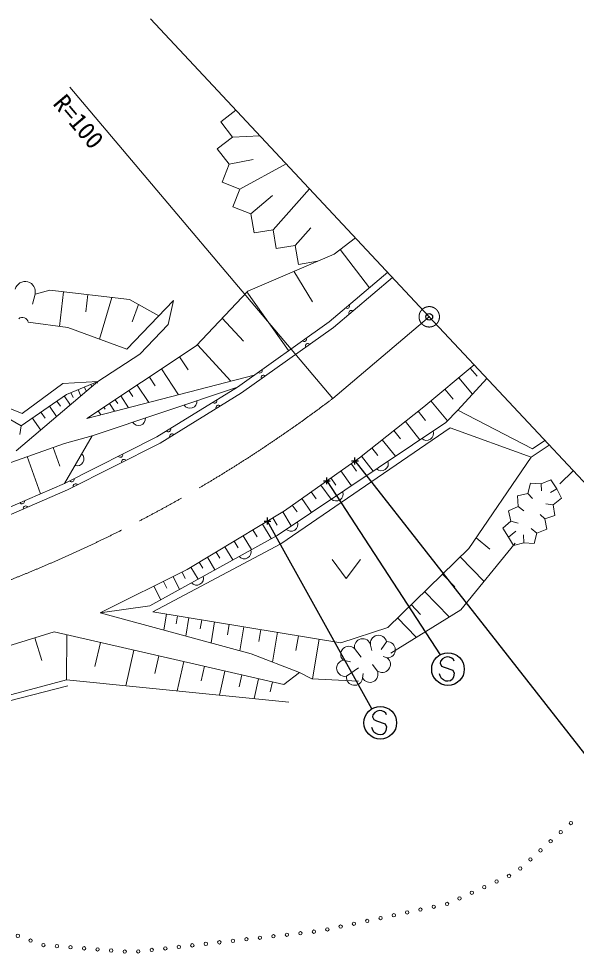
# Model space of a CAD drawing. Units: millimetres, scale not verified. Extents: x 40000 to 680000, y 20000 to 380000.
# Drawn here: x 517518 to 558522, y 264045 to 332728 of the extents above; entities that cross this region are included whole.
import ezdxf
from ezdxf.enums import TextEntityAlignment as Align

# ---------------------------------------------------------------- set-up
doc = ezdxf.new("R2010")
doc.units = ezdxf.units.MM
doc.header["$LTSCALE"] = 1000
doc.header["$PDMODE"] = 32
doc.header["$PDSIZE"] = 500
doc.linetypes.add('CHAIN', pattern=[18.5, 12, -1.5, 3.5, -1.5])
for name, color, linetype, lineweight in [('M-BMK', 2, 'CHAIN', 13), ('M-BMK-OTRS', 5, 'Continuous', 25), ('M-STR-HTXT', 7, 'Continuous', 13), ('M-STR-STRC', 7, 'Continuous', 25), ('M-WORK', 1, 'Continuous', 13)]:
    doc.layers.add(name, color=color, linetype=linetype, lineweight=lineweight)
doc.layers.add('M-OTRS', color=6, linetype='Continuous')
doc.styles.add('ＭＳ ゴシック', font='')
doc.styles.get('ＭＳ ゴシック').set_extended_font_data('MS Gothic')

# ---------------------------------------------------------------- blocks, each defined once
blk = doc.blocks.new('plus')
at = {"color": 0, "linetype": 'Continuous', "lineweight": -2}
for p, q in [((-1.25, 0), (1.25, 0)), ((0, -1.25), (0, 1.25))]:
    blk.add_line(p, q, dxfattribs=at)

msp = doc.modelspace()

# ---------------------------------------------------------------- linework, layer by layer
at = {"layer": 'M-BMK'}
msp.add_line((547708, 310820), (540624, 304825), dxfattribs=at)
msp.add_circle((547708, 310820), 750, dxfattribs=at)
msp.add_arc((480208, 384511), 100000, 289.78555, 307.16884, dxfattribs=at)
at = {"layer": 'M-BMK-OTRS'}
for p, q in [((527213, 332728), (547708, 310820)), ((547708, 310820), (568202, 288911))]:
    msp.add_line(p, q, dxfattribs=at)
at = {"layer": 'M-OTRS'}
msp.add_point((547708, 310820), dxfattribs=at)
at = {"layer": 'M-STR-HTXT'}
msp.add_line((540624, 304825), (521270, 327692), dxfattribs=at)
at = {"layer": 'M-STR-STRC'}
for p, q in [((542246, 300224), (565515, 270551)), ((540178, 298763), (548512, 285984)), ((543478, 282008), (535818, 295811)), ((548848, 285791), (548691, 285680)), ((549048, 285832), (548848, 285791)), ((549187, 285812), (549048, 285832)), ((549360, 285725), (549187, 285812)), ((549492, 285636), (549360, 285725)), ((548537, 285514), (548518, 285377)), ((548518, 285377), (548620, 285158)), ((548691, 285680), (548537, 285514)), ((548620, 285158), (548802, 285070)), ((548802, 285070), (549440, 284844)), ((549533, 285502), (549492, 285636)), ((548520, 284448), (548474, 284579)), ((548621, 284234), (548520, 284448)), ((549501, 284364), (549416, 284185)), ((549440, 284844), (549537, 284637)), ((549537, 284637), (549501, 284364)), ((548745, 284146), (548621, 284234)), ((548921, 284056), (548745, 284146)), ((549065, 284036), (548921, 284056)), ((549266, 284070), (549065, 284036)), ((549416, 284185), (549266, 284070)), ((543714, 281737), (543560, 281571)), ((543872, 281849), (543714, 281737)), ((544071, 281889), (543872, 281849)), ((544210, 281869), (544071, 281889)), ((544383, 281782), (544210, 281869)), ((544515, 281693), (544383, 281782)), ((544556, 281559), (544515, 281693)), ((543560, 281571), (543541, 281435)), ((543541, 281435), (543644, 281216)), ((543644, 281216), (543825, 281128)), ((543825, 281128), (544464, 280902)), ((543544, 280505), (543497, 280637)), ((543645, 280292), (543544, 280505)), ((543769, 280204), (543645, 280292)), ((544439, 280243), (544289, 280128)), ((544524, 280422), (544439, 280243)), ((544464, 280902), (544560, 280695)), ((544560, 280695), (544524, 280422)), ((543944, 280113), (543769, 280204)), ((544088, 280093), (543944, 280113)), ((544289, 280128), (544088, 280093))]:
    msp.add_line(p, q, dxfattribs=at)
for centre in [(549086, 284930), (544109, 280987)]:
    msp.add_circle(centre, 1200, dxfattribs=at)
at = {"layer": 'M-WORK'}
for p, q in [((532375, 325146), (533494, 326011)), ((533239, 324027), (532375, 325146)), ((532120, 323162), (533239, 324027)), ((533239, 324027), (535260, 324126)), ((532985, 322043), (532120, 323162)), ((534754, 322378), (532985, 322043)), ((532470, 320726), (532985, 322043)), ((537199, 322053), (533788, 320211)), ((533788, 320211), (532470, 320726)), ((533273, 318894), (533788, 320211)), ((538914, 320220), (536222, 317223)), ((534590, 318380), (536184, 319728)), ((534590, 318380), (533273, 318894)), ((534828, 316985), (534590, 318380)), ((538999, 317359), (537854, 316066)), ((536222, 317223), (534828, 316985)), ((536460, 315829), (536222, 317223)), ((537854, 316066), (536460, 315829)), ((538091, 314672), (537854, 316066)), ((540709, 315434), (542277, 316625)), ((534360, 312713), (540709, 315434)), ((541159, 315776), (543304, 312951)), ((539485, 314910), (538091, 314672)), ((537755, 314168), (539133, 311914)), ((520814, 312661), (520518, 310117)), ((530576, 308679), (534360, 312713)), ((534302, 312651), (537364, 308334)), ((518719, 312472), (518529, 311746)), ((522595, 312454), (522447, 311182)), ((524376, 312246), (523455, 309180)), ((526318, 311733), (525852, 310462)), ((532480, 310709), (534044, 309029)), ((522524, 303347), (530576, 308679)), ((530659, 308767), (533110, 306082)), ((529350, 307867), (529978, 306919)), ((547306, 304204), (551007, 307293)), ((550717, 307051), (551221, 306448)), ((534824, 306525), (522524, 303347)), ((527128, 306396), (527551, 305756)), ((528023, 306988), (529278, 305092)), ((549873, 306346), (550880, 305140)), ((517341, 300968), (523345, 306057)), ((520765, 305916), (517763, 303712)), ((523345, 306057), (520765, 305916)), ((521023, 305119), (523345, 306057)), ((522351, 305656), (522449, 305415)), ((522815, 305843), (522886, 305668)), ((523279, 306030), (523314, 305943)), ((526233, 305803), (527079, 304524)), ((549798, 303958), (551951, 306283)), ((517692, 302820), (521023, 305119)), ((520858, 305005), (521318, 304339)), ((521362, 305256), (521514, 304881)), ((521888, 305468), (522082, 304987)), ((525025, 305003), (525596, 304141)), ((525629, 305403), (525914, 304972)), ((548853, 305495), (549461, 304767)), ((514784, 304486), (517692, 302820)), ((517763, 303712), (515136, 304767)), ((520316, 304631), (520583, 304244)), ((524191, 304451), (524572, 303876)), ((524608, 304727), (524799, 304440)), ((547833, 304644), (549049, 303187)), ((519145, 303823), (519455, 303373)), ((519774, 304257), (520308, 303483)), ((523358, 303899), (523548, 303612)), ((523774, 304175), (523870, 304032)), ((542568, 300451), (547306, 304204)), ((546898, 303881), (547433, 303206)), ((549798, 303958), (548922, 303051)), ((555302, 301112), (549798, 303958)), ((518515, 303388), (519136, 302489)), ((545953, 303132), (547023, 301781)), ((517692, 302820), (517605, 302166)), ((549241, 302653), (536796, 294142)), ((545103, 302459), (545584, 301852)), ((555198, 300510), (549241, 302653)), ((516190, 299848), (520897, 301521)), ((520897, 301521), (522914, 302084)), ((544253, 301786), (545215, 300572)), ((556207, 301734), (555302, 301112)), ((520059, 301223), (520545, 299856)), ((543489, 301181), (543921, 300636)), ((555198, 300510), (556532, 301387)), ((518145, 300543), (519117, 297809)), ((537056, 296558), (542568, 300451)), ((542726, 300576), (543590, 299485)), ((550609, 293791), (555198, 300510)), ((541213, 299494), (541979, 298408)), ((541972, 300031), (542356, 299488)), ((557321, 298544), (558298, 299498)), ((540479, 298976), (540849, 298451)), ((555938, 298537), (556660, 298833)), ((556660, 298833), (557082, 298176)), ((539745, 298457), (540486, 297409)), ((554964, 297835), (555159, 298591)), ((555159, 298591), (555938, 298537)), ((555938, 298537), (555974, 298040)), ((557082, 298176), (556622, 297917)), ((557082, 298176), (557445, 297484)), ((538329, 297457), (539043, 296445)), ((539037, 297957), (539394, 297451)), ((554204, 297656), (554964, 297835)), ((554243, 296876), (554204, 297656)), ((554964, 297835), (555307, 297470)), ((557445, 297484), (556830, 297002)), ((537639, 296969), (537987, 296477)), ((553526, 296565), (554243, 296876)), ((554243, 296876), (554661, 296565)), ((556830, 297002), (556286, 297084)), ((556830, 297002), (556946, 296230)), ((529902, 292242), (537056, 296558)), ((536197, 296040), (536519, 295506)), ((536944, 296490), (537567, 295457)), ((553703, 295804), (553526, 296565)), ((556207, 295977), (555856, 296283)), ((556946, 296230), (556207, 295977)), ((535450, 295589), (536094, 294522)), ((553128, 295276), (553703, 295804)), ((554239, 295663), (553703, 295804)), ((556207, 295977), (556348, 295209)), ((534030, 294732), (534642, 293718)), ((534740, 295161), (535046, 294654)), ((553543, 294615), (553128, 295276)), ((554083, 295076), (553543, 294615)), ((554651, 294220), (554628, 294803)), ((555618, 294931), (555209, 295265)), ((555618, 294931), (555431, 294173)), ((556348, 295209), (555618, 294931)), ((536796, 294142), (527389, 289147)), ((533356, 294325), (533646, 293844)), ((550039, 289297), (554026, 294176)), ((551149, 294585), (552151, 293751)), ((553899, 294010), (553543, 294615)), ((554651, 294220), (553899, 294010)), ((555431, 294173), (554651, 294220)), ((532040, 293532), (532316, 293074)), ((532681, 293918), (533263, 292955)), ((544651, 287997), (550609, 293791)), ((530790, 292777), (531052, 292342)), ((531399, 293145), (531952, 292229)), ((540558, 292979), (541608, 291579)), ((541608, 291579), (542658, 292979)), ((549982, 293181), (551738, 291376)), ((523519, 289069), (529902, 292242)), ((529532, 292058), (529767, 291585)), ((530181, 292410), (530706, 291540)), ((548674, 291909), (549583, 290975)), ((528165, 291379), (528416, 290875)), ((528870, 291729), (529340, 290784)), ((527460, 291028), (527961, 290021)), ((547366, 290637), (549183, 288768)), ((523519, 289069), (527157, 289576)), ((544879, 286107), (550039, 289297)), ((546367, 289666), (547061, 288952)), ((523519, 289069), (534617, 286056)), ((527389, 289147), (541203, 286872)), ((528376, 288984), (528181, 287803)), ((529202, 288848), (529105, 288258)), ((530029, 288712), (529807, 287362)), ((530974, 288556), (530863, 287881)), ((545368, 288695), (546756, 287268)), ((531919, 288401), (531665, 286857)), ((532999, 288223), (532872, 287451)), ((534079, 288045), (533789, 286281)), ((535314, 287842), (535169, 286959)), ((541203, 286872), (544651, 287997)), ((506184, 283336), (520140, 287675)), ((518707, 287230), (519224, 285568)), ((520140, 287675), (537015, 283793)), ((521052, 287465), (521042, 284145)), ((536549, 287638), (536188, 285448)), ((538082, 287386), (537902, 286291)), ((539615, 287133), (539134, 284213)), ((523525, 286896), (523119, 285130)), ((542211, 286448), (542714, 285817)), ((543393, 286693), (543477, 286301)), ((544566, 286945), (544178, 286371)), ((525998, 286327), (525396, 283708)), ((527832, 285906), (527531, 284596)), ((534617, 286056), (538164, 284685)), ((544625, 285753), (544314, 285851)), ((529666, 285484), (529170, 283329)), ((531174, 285137), (530926, 284059)), ((541376, 285586), (541914, 285460)), ((543881, 284811), (543531, 285264)), ((532682, 284790), (532275, 283017)), ((533923, 284504), (533720, 283618)), ((537015, 283793), (538164, 284685)), ((538164, 284685), (539067, 284216)), ((541620, 284411), (542518, 285017)), ((542811, 284266), (542853, 284608)), ((506346, 280246), (521042, 284145)), ((537390, 282503), (521042, 284145)), ((535164, 284219), (534829, 282760)), ((536185, 283984), (536018, 283255)), ((539067, 284216), (542501, 284049))]:
    msp.add_line(p, q, dxfattribs=at)
for points in [[(475430, 289650), (478260, 290462), (483862, 288916), (489270, 288611), (494459, 290185), (502390, 291984), (508445, 293727), (514512, 295827), (520876, 298565), (527667, 301988), (533606, 305658), (540338, 310451), (544672, 314104)], [(475573, 289150), (478263, 289921), (483777, 288400), (489333, 288087), (494592, 289682), (502520, 291480), (508602, 293231), (514700, 295342), (521096, 298094), (527921, 301534), (533894, 305224), (540657, 310040), (545007, 313707)], [(518719, 312472), (519821, 312777), (525661, 312097), (527822, 310899)], [(523345, 306057), (526435, 308086), (528499, 310244), (528898, 312026), (525473, 308438), (521134, 310033), (518226, 310431)], [(520876, 298565), (522914, 302084), (533606, 305658)], [(527157, 289576), (536523, 294759), (548922, 303051)], [(493537, 277556), (506417, 279917), (521123, 283694)]]:
    msp.add_lwpolyline(points, dxfattribs=at)
for centre in [(558126, 273612), (557381, 272945), (556635, 272279), (555890, 271612), (555144, 270946), (554399, 270279), (552663, 269321), (553574, 269735), (550842, 268495), (551753, 268908), (549931, 268081), (547062, 267259), (548040, 267467), (549019, 267675), (543150, 266427), (544128, 266635), (545106, 266843), (546084, 267051), (540215, 265803), (541194, 266011), (542172, 266219), (517458, 265330), (534262, 265075), (535256, 265187), (536250, 265298), (537244, 265410), (538237, 265521), (539231, 265633), (518395, 264979), (519336, 264650), (520333, 264570), (521330, 264490), (522327, 264410), (523323, 264330), (528300, 264406), (529294, 264517), (530287, 264629), (531281, 264741), (532275, 264852), (533269, 264964), (524320, 264250), (525317, 264170), (526312, 264183), (527306, 264294)]:
    msp.add_circle(centre, 125, dxfattribs=at)
for centre, radius, start, end in [((517993, 312662), 750, 345.34304, 165.34304), ((541676, 311615), 177, 228.92115, 31.32633), ((541966, 311108), 177, 48.92115, 211.32633), ((517789, 310319), 452, 14.46396, 126.75391), ((538508, 309182), 177, 224.25355, 26.65873), ((538790, 308678), 177, 44.25355, 206.65873), ((535250, 306862), 177, 224.25355, 26.65873), ((535532, 306357), 177, 44.25355, 206.65873), ((530121, 304611), 512, 211.16305, 5.80229), ((531922, 304649), 177, 220.50523, 22.91041), ((532199, 304145), 177, 40.50523, 202.91041), ((526327, 303343), 512, 211.16305, 5.80229), ((528520, 302547), 177, 220.50523, 22.91041), ((528796, 302043), 177, 40.50523, 202.91041), ((547512, 302244), 512, 226.45409, 21.09332), ((521797, 300381), 512, 252.59663, 47.23587), ((524993, 300671), 177, 215.54593, 17.95111), ((525265, 300165), 177, 35.54593, 197.95111), ((544187, 300020), 512, 226.45409, 21.09332), ((521421, 298871), 177, 215.54593, 17.95111), ((521693, 298365), 177, 35.54593, 197.95111), ((540862, 297796), 512, 226.45409, 21.09332), ((517764, 297256), 177, 212.08048, 14.48566), ((518034, 296747), 177, 32.08048, 194.48566), ((537537, 295573), 512, 226.45409, 21.09332), ((534102, 293548), 512, 221.64151, 16.28074), ((530602, 291611), 512, 221.64151, 16.28074), ((542806, 286566), 600, 12.15456, 192.15456), ((543979, 286819), 600, 12.15456, 192.15456), ((541798, 286013), 600, 45.32921, 225.32921), ((544613, 286353), 600, 271.11486, 91.11486), ((544253, 285282), 600, 231.7116, 51.7116), ((541498, 284998), 600, 101.75179, 281.75179), ((542216, 284338), 600, 173.03814, 353.03814), ((543340, 284552), 600, 205.57734, 25.57734)]:
    msp.add_arc(centre, radius, start, end, dxfattribs=at)

# ---------------------------------------------------------------- block references
at = {"layer": 'M-STR-STRC', "xscale": 200, "yscale": 200}
for p in [(542246, 300224), (540178, 298763), (535818, 295811)]:
    msp.add_blockref('plus', p, dxfattribs=at)

# ---------------------------------------------------------------- texts
at = {"layer": 'M-STR-HTXT', "style": 'ＭＳ ゴシック'}
msp.add_text('R=100', height=1320, rotation=310.243, dxfattribs=at).set_placement((521926, 325169), align=Align.MIDDLE_CENTER)

doc.saveas('drawing.dxf')
